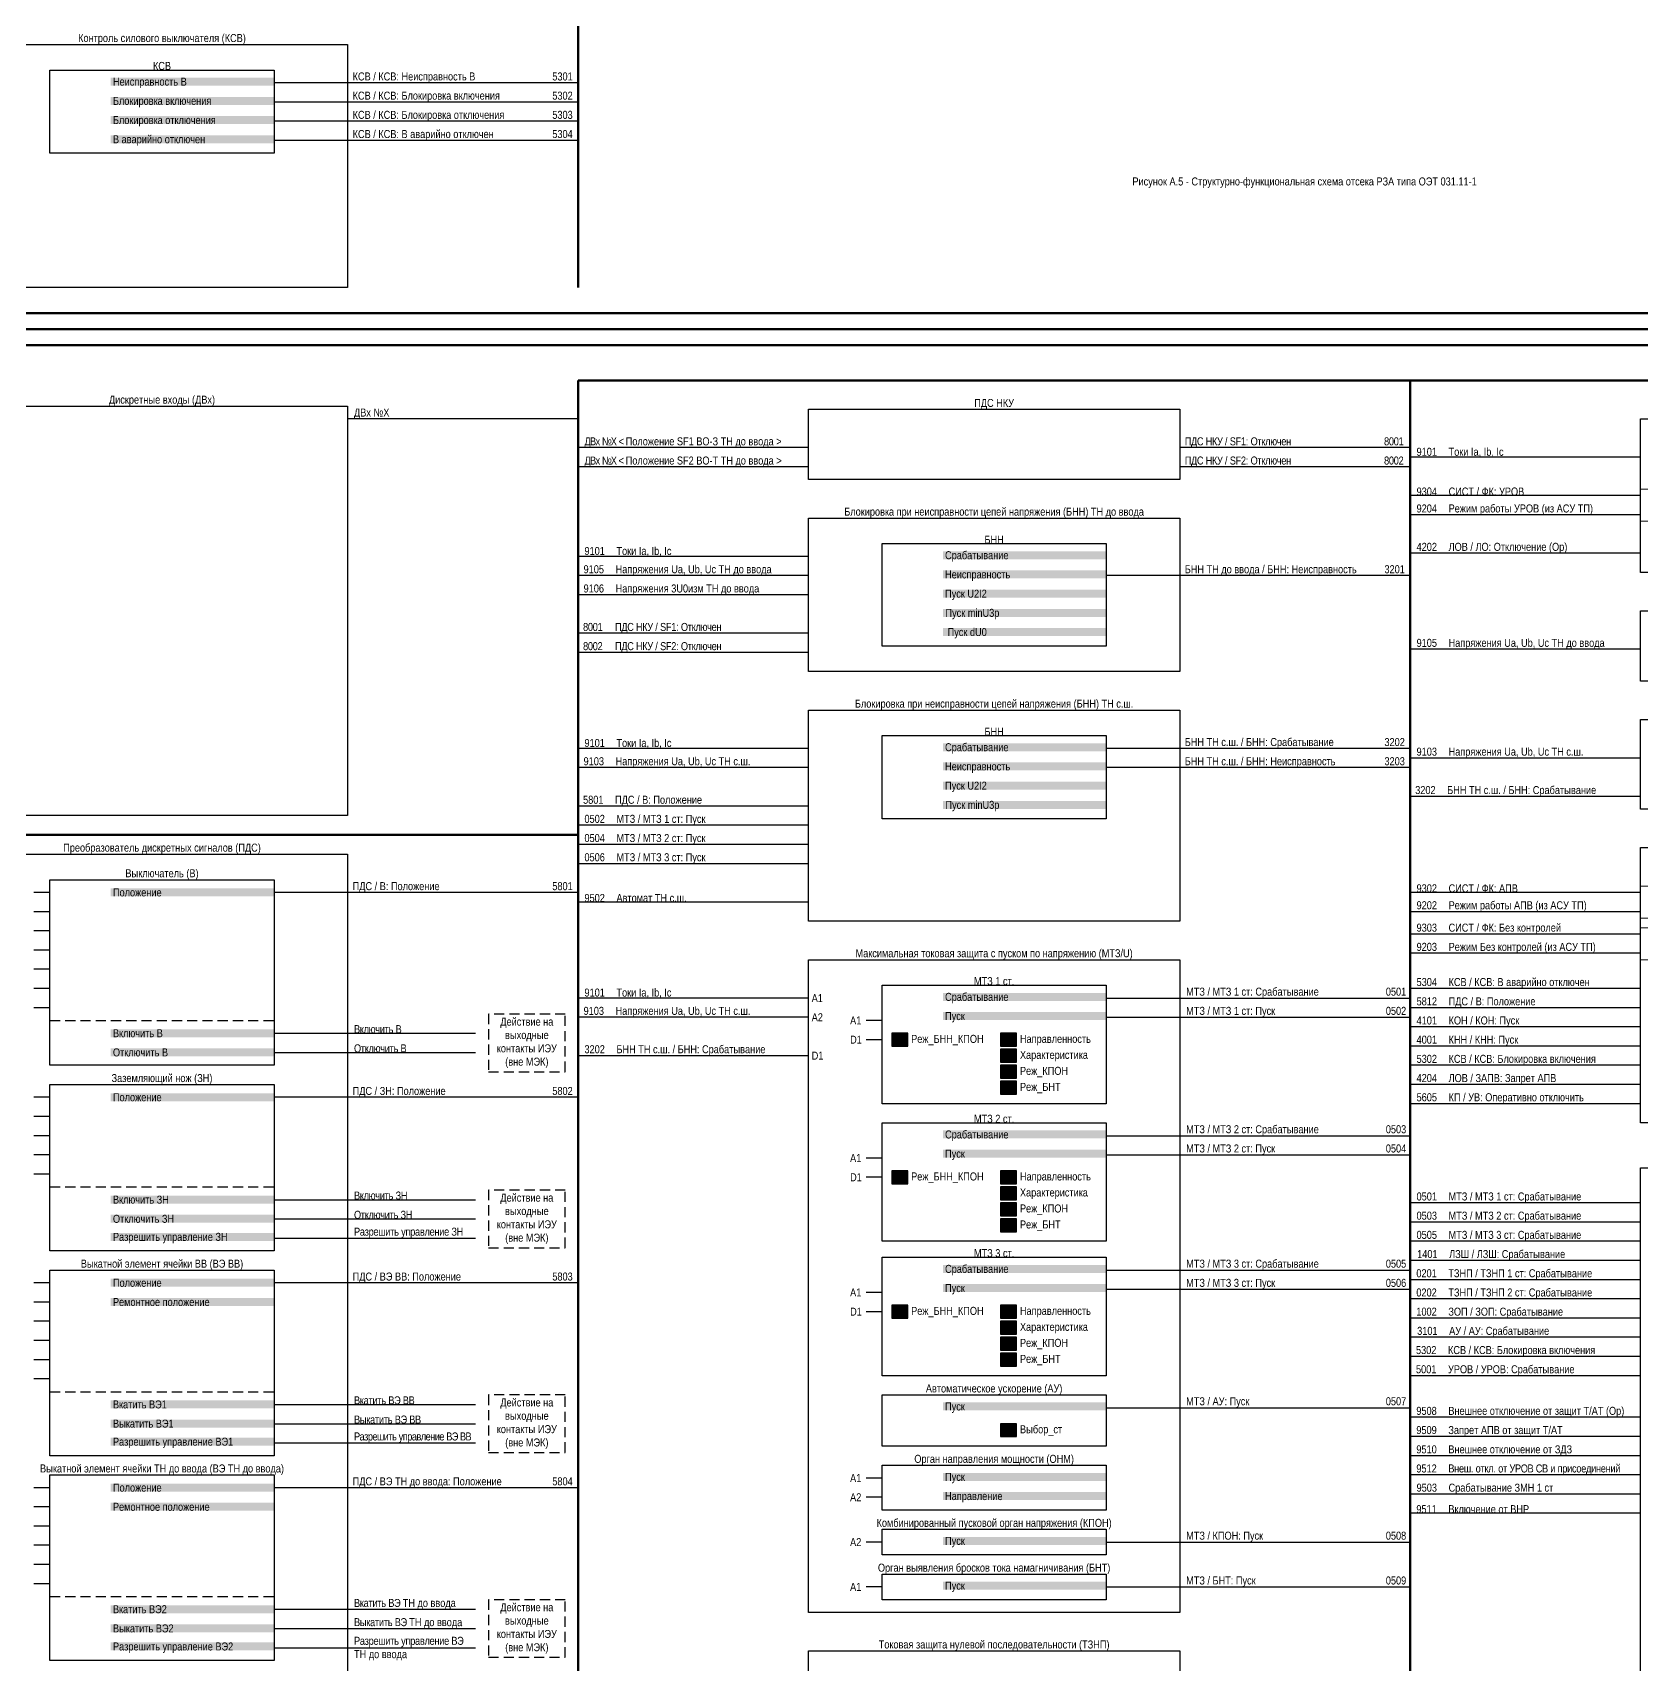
# Model space of a CAD drawing. Header units: millimetres. Extents: x 2179 to 12176, y -20554 to -12004.
# Drawn here: x 3894 to 4396, y -16766 to -16256 of the extents above; entities that cross this region are included whole.
import ezdxf
from ezdxf.enums import TextEntityAlignment as Align

# ---------------------------------------------------------------- set-up
doc = ezdxf.new("R2010")
doc.units = ezdxf.units.MM
doc.linetypes.add('HIDDEN2', pattern=[4.7625, 3.175, -1.5875])
for name, color, linetype, lineweight in [('GOOSE', 224, 'Continuous', 30), ('MMS', 190, 'Continuous', 30), ('Внутренняя шина', 4, 'Continuous', 70), ('Вход-Аналоги', 5, 'Continuous', 30), ('Линии связи', 75, 'Continuous', 30), ('Основная', 7, 'Continuous', 30), ('Сигналы внутр.', 13, 'Continuous', 30), ('Тонкая', 7, 'Continuous', 13), ('Цепи внешние', 134, 'Continuous', 30)]:
    doc.layers.add(name, color=color, linetype=linetype, lineweight=lineweight)
doc.layers.add('Рамка внешняя', color=8, linetype='Continuous', lineweight=40, plot=False)
doc.styles.add('2.5_Gost_RD', font='ARIALN.TTF', dxfattribs={"height": 2.5})
doc.styles.add('Narrow', font='ARIALN.TTF')
doc.styles.add('Табл дан', font='ARIALN.TTF')

# ---------------------------------------------------------------- blocks, each defined once
blk = doc.blocks.new('*U90')
blk.add_lwpolyline([(0, 0), (1189, 0), (1189, 841), (0, 841)], close=True)
at = {"lineweight": 50}
blk.add_lwpolyline([(20, 836), (1184, 836), (1184, 5), (20, 5)], close=True, dxfattribs=at)
at = {"style": '2.5_Gost_RD', "flags": 8}
blk.add_attdef('ФОРМАТ', text='', height=2.5, dxfattribs=at).set_placement((1134, 4), align=Align.TOP_LEFT)
blk = doc.blocks.new('SW.3')
at = {"true_color": 0xadddf7}
h = blk.add_hatch(color=141, dxfattribs=at)
h.dxf.hatch_style = 1
h.paths.add_polyline_path([(5, 2), (0, 2), (0, -2), (5, -2)])
blk.add_lwpolyline([(5, 2), (0, 2), (0, -2), (5, -2)], close=True)
for points in [[(2, 1), (1, 1)], [(1, 0), (2, 0)], [(3, 0), (2, 1)], [(4, 0), (3, 0)], [(2, -1), (1, -1)]]:
    blk.add_lwpolyline(points)
blk = doc.blocks.new('SW.2')
at = {"true_color": 0xadddf7}
h = blk.add_hatch(color=141, dxfattribs=at)
h.dxf.hatch_style = 1
h.paths.add_polyline_path([(5, 2), (0, 2), (0, -2), (5, -2)])
blk.add_lwpolyline([(5, 2), (0, 2), (0, -2), (5, -2)], close=True)
for points in [[(1, 0), (2, 0)], [(2, 0), (3, 1)], [(3, 0), (4, 0)]]:
    blk.add_lwpolyline(points)

msp = doc.modelspace()

# ---------------------------------------------------------------- linework, layer by layer
at = {"layer": 'Внутренняя шина'}
for points in [[(4064, -16336), (4064, -15524)], [(4064, -16365), (4778, -16365)], [(4064, -17177), (4064, -16365)], [(4324, -17097), (4324, -16365)], [(3804, -16507), (4064, -16507)]]:
    msp.add_lwpolyline(points, dxfattribs=at)
at = {"layer": 'Линии связи'}
for points in [[(4064, -16272), (3969, -16272)], [(4064, -16278), (3969, -16278)], [(4064, -16284), (3969, -16284)], [(4064, -16290), (3969, -16290)], [(4324, -16386), (4252, -16386)], [(4324, -16392), (4252, -16392)], [(4396, -16389), (4324, -16389)], [(4396, -16401), (4324, -16401)], [(4396, -16407), (4324, -16407)], [(4136, -16426), (4064, -16426)], [(4324, -16426), (4229, -16426)], [(4136, -16432), (4064, -16432)], [(4136, -16444), (4064, -16444)], [(4396, -16449), (4324, -16449)], [(4136, -16450), (4064, -16450)], [(4324, -16480), (4229, -16480)], [(4396, -16483), (4324, -16483)], [(4136, -16486), (4064, -16486)], [(4324, -16486), (4229, -16486)], [(4396, -16495), (4324, -16495)], [(4064, -16525), (3969, -16525)], [(4396, -16525), (4324, -16525)], [(4396, -16531), (4324, -16531)], [(4396, -16538), (4324, -16538)], [(4396, -16544), (4324, -16544)], [(4396, -16555), (4324, -16555)], [(4229, -16558), (4324, -16558)], [(4396, -16561), (4324, -16561)], [(4136, -16564), (4064, -16564)], [(4229, -16564), (4324, -16564)], [(3969, -16569), (4032, -16569)], [(4396, -16567), (4324, -16567)], [(3969, -16575), (4032, -16575)], [(4136, -16576), (4064, -16576)], [(4396, -16573), (4324, -16573)], [(4396, -16579), (4324, -16579)], [(4396, -16585), (4324, -16585)], [(4064, -16589), (3969, -16589)], [(4396, -16591), (4324, -16591)], [(4229, -16601), (4324, -16601)], [(4229, -16607), (4324, -16607)], [(3969, -16621), (4032, -16621)], [(4396, -16622), (4324, -16622)], [(3969, -16627), (4032, -16627)], [(4396, -16628), (4324, -16628)], [(3969, -16633), (4032, -16633)], [(4396, -16634), (4324, -16634)], [(4229, -16643), (4324, -16643)], [(4396, -16640), (4324, -16640)], [(4064, -16647), (3969, -16647)], [(4396, -16646), (4324, -16646)], [(4229, -16649), (4324, -16649)], [(4396, -16652), (4324, -16652)], [(4396, -16658), (4324, -16658)], [(4396, -16664), (4324, -16664)], [(4396, -16670), (4324, -16670)], [(4396, -16676), (4324, -16676)], [(3969, -16685), (4032, -16685)], [(4229, -16686), (4324, -16686)], [(4396, -16689), (4324, -16689)], [(3969, -16691), (4032, -16691)], [(3969, -16697), (4032, -16697)], [(4396, -16695), (4324, -16695)], [(4396, -16701), (4324, -16701)], [(4396, -16707), (4324, -16707)], [(4064, -16711), (3969, -16711)], [(4396, -16713), (4324, -16713)], [(4396, -16719), (4324, -16719)], [(4229, -16728), (4324, -16728)], [(4229, -16742), (4324, -16742)], [(3969, -16749), (4032, -16749)], [(3969, -16755), (4032, -16755)], [(3969, -16761), (4032, -16761)]]:
    msp.add_lwpolyline(points, dxfattribs=at)
at = {"layer": 'Линии связи', "ltscale": 0.5}
for points in [[(4064, -16377), (3992, -16377)], [(4136, -16386), (4064, -16386)], [(4136, -16392), (4064, -16392)], [(4396, -16419), (4324, -16419)], [(4136, -16420), (4064, -16420)], [(4136, -16480), (4064, -16480)], [(4136, -16498), (4064, -16498)], [(4136, -16504), (4064, -16504)], [(4136, -16510), (4064, -16510)], [(4136, -16516), (4064, -16516)], [(4136, -16528), (4064, -16528)], [(4136, -16558), (4064, -16558)]]:
    msp.add_lwpolyline(points, dxfattribs=at)
at = {"layer": 'Основная', "linetype": 'HIDDEN2'}
for p, q in [((3899, -16565), (3969, -16565)), ((3899, -16617), (3969, -16617)), ((3899, -16681), (3969, -16681)), ((3899, -16745), (3969, -16745))]:
    msp.add_line(p, q, dxfattribs=at)
at = {"layer": 'Основная'}
for points in [[(3876, -16260), (3992, -16260), (3992, -16336), (3876, -16336)], [(3899, -16268), (3969, -16268), (3969, -16294), (3899, -16294)], [(3876, -16373), (3992, -16373), (3992, -16501), (3876, -16501)], [(4136, -16374), (4252, -16374), (4252, -16396), (4136, -16396)], [(4396, -16377), (4512, -16377), (4512, -16425), (4396, -16425)], [(4136, -16408), (4252, -16408), (4252, -16456), (4136, -16456)], [(4159, -16416), (4229, -16416), (4229, -16448), (4159, -16448)], [(4396, -16437), (4512, -16437), (4512, -16459), (4396, -16459)], [(4136, -16468), (4252, -16468), (4252, -16534), (4136, -16534)], [(4396, -16471), (4512, -16471), (4512, -16499), (4396, -16499)], [(4159, -16476), (4229, -16476), (4229, -16502), (4159, -16502)], [(3876, -16513), (3992, -16513), (3992, -16825), (3876, -16825)], [(4396, -16511), (4512, -16511), (4512, -16597), (4396, -16597)], [(3899, -16521), (3969, -16521), (3969, -16579), (3899, -16579)], [(4136, -16546), (4252, -16546), (4252, -16750), (4136, -16750)], [(4159, -16554), (4229, -16554), (4229, -16591), (4159, -16591)], [(3899, -16585), (3969, -16585), (3969, -16637), (3899, -16637)], [(4159, -16597), (4229, -16597), (4229, -16634), (4159, -16634)], [(4396, -16611), (4512, -16611), (4512, -16882), (4396, -16882)], [(3899, -16643), (3969, -16643), (3969, -16701), (3899, -16701)], [(4159, -16639), (4229, -16639), (4229, -16676), (4159, -16676)], [(4159, -16682), (4229, -16682), (4229, -16698), (4159, -16698)], [(4159, -16704), (4229, -16704), (4229, -16718), (4159, -16718)], [(3899, -16707), (3969, -16707), (3969, -16765), (3899, -16765)], [(4159, -16724), (4229, -16724), (4229, -16732), (4159, -16732)], [(4159, -16738), (4229, -16738), (4229, -16746), (4159, -16746)], [(4136, -16762), (4252, -16762), (4252, -16902), (4136, -16902)]]:
    msp.add_lwpolyline(points, close=True, dxfattribs=at)
for points in [[(3899, -16525), (3894, -16525)], [(3899, -16531), (3894, -16531)], [(3899, -16537), (3894, -16537)], [(3899, -16543), (3894, -16543)], [(3899, -16549), (3894, -16549)], [(3899, -16555), (3894, -16555)], [(3899, -16561), (3894, -16561)], [(4159, -16565), (4154, -16565)], [(4159, -16571), (4154, -16571)], [(3899, -16589), (3894, -16589)], [(3899, -16595), (3894, -16595)], [(3899, -16601), (3894, -16601)], [(3899, -16607), (3894, -16607)], [(4159, -16608), (4154, -16608)], [(3899, -16613), (3894, -16613)], [(4159, -16614), (4154, -16614)], [(3899, -16647), (3894, -16647)], [(3899, -16653), (3894, -16653)], [(4159, -16650), (4154, -16650)], [(4159, -16656), (4154, -16656)], [(3899, -16659), (3894, -16659)], [(3899, -16665), (3894, -16665)], [(3899, -16671), (3894, -16671)], [(3899, -16677), (3894, -16677)], [(4159, -16708), (4154, -16708)], [(3899, -16711), (3894, -16711)], [(4159, -16714), (4154, -16714)], [(3899, -16717), (3894, -16717)], [(3899, -16723), (3894, -16723)], [(3899, -16729), (3894, -16729)], [(4159, -16728), (4154, -16728)], [(3899, -16735), (3894, -16735)], [(3899, -16741), (3894, -16741)], [(4159, -16742), (4154, -16742)]]:
    msp.add_lwpolyline(points, dxfattribs=at)
at = {"layer": 'Основная', "linetype": 'HIDDEN2'}
for points in [[(4036, -16581), (4060, -16581), (4060, -16563), (4036, -16563)], [(4036, -16636), (4060, -16636), (4060, -16618), (4036, -16618)], [(4036, -16700), (4060, -16700), (4060, -16682), (4036, -16682)], [(4036, -16764), (4060, -16764), (4060, -16746), (4036, -16746)]]:
    msp.add_lwpolyline(points, close=True, dxfattribs=at)
at = {"layer": 'Тонкая'}
for points in [[(4396, -16399), (4402, -16399), (4402, -16409), (4396, -16409)], [(4396, -16523), (4402, -16523), (4402, -16533), (4396, -16533)], [(4396, -16536), (4402, -16536), (4402, -16546), (4396, -16546)]]:
    msp.add_lwpolyline(points, close=True, dxfattribs=at)

# ---------------------------------------------------------------- block references
at = {"layer": 'Основная'}
for name, p in [('SW.3', (4162, -16571)), ('SW.3', (4196, -16571)), ('SW.3', (4196, -16576)), ('SW.2', (4196, -16581)), ('SW.2', (4196, -16586)), ('SW.3', (4162, -16614)), ('SW.3', (4196, -16614)), ('SW.3', (4196, -16619)), ('SW.2', (4196, -16624)), ('SW.2', (4196, -16629)), ('SW.3', (4162, -16656)), ('SW.3', (4196, -16656)), ('SW.3', (4196, -16661)), ('SW.2', (4196, -16666)), ('SW.2', (4196, -16671)), ('SW.3', (4196, -16693))]:
    msp.add_blockref(name, p, dxfattribs=at)
at = {"layer": 'Рамка внешняя'}
for p in [(3683, -16349), (3683, -17190)]:
    msp.add_blockref('*U90', p, dxfattribs=at)

# ---------------------------------------------------------------- texts
at = {"layer": 'GOOSE', "char_height": 2.5, "attachment_point": 7, "style": 'Narrow'}
for s, insert, width in [('9502^IАвтомат ТН с.ш.', (4066, -16528), 48), ('9508^IВнешнее отключение от защит Т/АТ (Op)', (4325.93, -16689), 73.0735), ('\\pt10;9509^IЗапрет АПВ от защит Т/АТ', (4325.93, -16695), 73.0735), ('9510^IВнешнее отключение от ЗДЗ', (4325.93, -16701), 73.0735), ('9512^I{\\T0.95;Внеш. откл. от УРОВ СВ и присоединений}', (4325.93, -16707), 73.0735), ('9503^IСрабатывание {\\A1;ЗМН 1 ст}', (4326, -16713), 48), ('\\pt10;9511^IВключение от ВНР', (4325.93, -16719), 73.0735)]:
    msp.add_mtext(s, dxfattribs=dict(at, insert=insert, width=width))
at = {"layer": 'MMS', "char_height": 2.5, "attachment_point": 7, "style": 'Narrow'}
for s, insert, width in [('9304^IСИСТ / ФК: УРОВ', (4326, -16401), 48), ('9204^IРежим работы УРОВ (из АСУ ТП)', (4326, -16407), 70), ('9302^IСИСТ / ФК: АПВ', (4326, -16525), 48), ('9202^IРежим работы АПВ (из АСУ ТП)', (4326, -16531), 70), ('9303^IСИСТ / ФК: Без контролей', (4326, -16538), 67), ('9203^IРежим Без контролей (из АСУ ТП)', (4326, -16544), 67)]:
    msp.add_mtext(s, dxfattribs=dict(at, insert=insert, width=width))
at = {"layer": 'Вход-Аналоги', "char_height": 2.5, "attachment_point": 7, "style": 'Narrow'}
for s, insert, width in [('9101^IТоки Ia, Ib, Ic', (4326, -16389), 48), ('9101^IТоки Ia, Ib, Ic', (4066, -16420), 48), ('9105^IНапряжения Ua, Ub, Uc ТН до ввода', (4065.73, -16426), 70.2651), ('9106^IНапряжения 3U0изм ТН до ввода', (4065.73, -16432), 70.2651), ('9105^IНапряжения Ua, Ub, Uc ТН до ввода', (4326, -16449), 70), ('9101^IТоки Ia, Ib, Ic', (4066, -16480), 48), ('9103^IНапряжения Ua, Ub, Uc ТН с.ш.', (4326, -16483), 58), ('9103^IНапряжения Ua, Ub, Uc ТН с.ш.', (4065.73, -16486), 53.2651), ('9101^IТоки Ia, Ib, Ic', (4066, -16558), 48), ('9103^IНапряжения Ua, Ub, Uc ТН с.ш.', (4065.73, -16564), 53.2651)]:
    msp.add_mtext(s, dxfattribs=dict(at, insert=insert, width=width))
at = {"layer": 'Основная', "style": 'Табл дан'}
for s, p in [('A1', (4137, -16558)), ('A2', (4137, -16564)), ('A1', (4149, -16565)), ('D1', (4149, -16571)), ('Реж_БНН_КПОН', (4168.07, -16570.75)), ('Направленность', (4202.07, -16570.75)), ('D1', (4137, -16576)), ('Характеристика', (4202.07, -16575.75)), ('Реж_КПОН', (4202.07, -16580.75)), ('Реж_БНТ', (4202.07, -16585.75)), ('A1', (4149, -16608)), ('D1', (4149, -16614)), ('Реж_БНН_КПОН', (4168.07, -16613.75)), ('Направленность', (4202.07, -16613.75)), ('Характеристика', (4202.07, -16618.75)), ('Реж_КПОН', (4202.07, -16623.75)), ('Реж_БНТ', (4202.07, -16628.75)), ('A1', (4149, -16650)), ('D1', (4149, -16656)), ('Реж_БНН_КПОН', (4168.07, -16655.75)), ('Направленность', (4202.07, -16655.75)), ('Характеристика', (4202.07, -16660.75)), ('Реж_КПОН', (4202.07, -16665.75)), ('Реж_БНТ', (4202.07, -16670.75)), ('Выбор_ст', (4202.07, -16692.75)), ('A1', (4149, -16708)), ('A2', (4149, -16714)), ('A2', (4149, -16728)), ('A1', (4149, -16742))]:
    msp.add_text(s, height=2.5, dxfattribs=at).set_placement(p, align=Align.MIDDLE_LEFT)
at = {"layer": 'Основная', "char_height": 2.5, "style": 'Narrow'}
for s, insert, width, attachment_point in [('Контроль силового выключателя (КСВ)', (3934, -16260), 116, 8), ('КСВ', (3934, -16268), 70, 8), ('\\pt55;Рисунок А.5 - Структурно-функциональная схема отсека РЗА типа ОЭТ 031.11-1', (4291, -16304.81), 974, 8), ('Дискретные входы (ДВх)', (3934, -16373), 116, 8), ('ПДС НКУ', (4194, -16374), 116, 8), ('Блокировка при неисправности цепей напряжения (БНН) ТН до ввода', (4194, -16408), 116, 8), ('\\A1;БНН', (4194, -16416), 70, 8), ('Блокировка при неисправности цепей напряжения (БНН) ТН с.ш.', (4194, -16468), 116, 8), ('\\A1;БНН', (4194, -16476), 70, 8), ('Преобразователь дискретных сигналов (ПДС)', (3934, -16513), 116, 8), ('Выключатель (В)', (3934, -16521), 70, 8), ('Максимальная токовая защита с пуском по напряжению (МТЗ/U)', (4194, -16546), 116, 8), ('\\A1;МТЗ 1 ст.', (4194, -16554), 70, 8), ('Действие на выходные контакты ИЭУ (вне МЭК)', (4048, -16572), 24, 5), ('Заземляющий нож (ЗН)', (3934, -16585), 70, 8), ('\\A1;МТЗ 2 ст.', (4194, -16597), 70, 8), ('Действие на выходные контакты ИЭУ (вне МЭК)', (4048, -16627), 24, 5), ('\\A1;МТЗ 3 ст.', (4194, -16639), 70, 8), ('Выкатной элемент ячейки ВВ (ВЭ ВВ)', (3934, -16643), 70, 8), ('Автоматическое ускорение (АУ)', (4194, -16682), 70, 8), ('Действие на выходные контакты ИЭУ (вне МЭК)', (4048, -16691), 24, 5), ('Выкатной элемент ячейки ТН до ввода (ВЭ ТН до ввода)', (3934, -16707), 84, 8), ('Орган направления мощности (ОНМ)', (4194, -16704), 70, 8), ('Комбинированный пусковой орган напряжения (КПОН)', (4194, -16724), 82, 8), ('Орган выявления бросков тока намагничивания (БНТ)', (4194, -16738), 82, 8), ('Действие на выходные контакты ИЭУ (вне МЭК)', (4048, -16755), 24, 5), ('Токовая защита нулевой последовательности (ТЗНП)', (4194, -16762), 116, 8)]:
    msp.add_mtext(s, dxfattribs=dict(at, insert=insert, width=width, attachment_point=attachment_point))
at = {"layer": 'Основная', "char_height": 2.5, "width": 51, "attachment_point": 4, "style": 'Narrow', "bg_fill": 1, "box_fill_scale": 1, "bg_fill_color": 9, "bg_fill_transparency": 0}
for s, insert in [('\\pl0.67568;Неисправность В', (3918, -16272)), ('\\pl0.67568;Блокировка включения', (3918, -16278)), ('\\pl0.67568;Блокировка отключения', (3918, -16284)), ('\\pl0.67568;В аварийно отключен', (3918, -16290)), ('\\pl0.67568;Срабатывание', (4178, -16419.99)), ('\\pl0.67568;Неисправность', (4178, -16425.99)), ('\\pl0.67568;Пуск U2I2', (4178, -16432)), (' Пуск {\\A1;minU3p}', (4178, -16438)), ('\\pl0.67568; Пуск {\\A1;dU0}', (4178, -16444)), ('\\pl0.67568;Срабатывание', (4178, -16479.99)), ('\\pl0.67568;Неисправность', (4178, -16485.99)), ('\\pl0.67568;Пуск U2I2', (4178, -16492)), (' Пуск {\\A1;minU3p}', (4178, -16498)), ('\\pl0.67568;Положение', (3918, -16525)), ('\\pl0.67568;Срабатывание', (4178, -16558)), ('\\pl0.67568;Пуск', (4178, -16564)), ('\\pl0.67568;Включить В', (3918, -16569)), ('\\pl0.67568;Отключить В', (3918, -16575)), ('\\pl0.67568;Положение', (3918, -16589)), ('\\pl0.67568;Срабатывание', (4178, -16601)), ('\\pl0.67568;Пуск', (4178, -16607)), ('\\pl0.67568;Включить ЗН', (3918, -16621)), ('\\pl0.67568;Отключить ЗН', (3918, -16627)), ('\\pl0.67568;Разрешить управление ЗН', (3918, -16633)), ('\\pl0.67568;Срабатывание', (4178, -16643)), ('\\pl0.67568;Положение', (3918, -16647)), ('\\pl0.67568;Пуск', (4178, -16649)), ('\\pl0.67568;Ремонтное положение', (3918, -16653)), ('\\pl0.67568;Вкатить ВЭ1', (3918, -16685)), ('\\pl0.67568;Пуск', (4178, -16686)), ('\\pl0.67568;Выкатить ВЭ1', (3918, -16691)), ('\\pl0.67568;Разрешить управление ВЭ1', (3918, -16697)), ('\\pl0.67568;Пуск', (4178, -16708)), ('\\pl0.67568;Положение', (3918, -16711)), ('\\pl0.67568;Направление', (4178, -16714)), ('\\pl0.67568;Ремонтное положение', (3918, -16717)), ('\\pl0.67568;Пуск', (4178, -16728)), ('\\pl0.67568;Пуск', (4178, -16742)), ('\\pl0.67568;Вкатить ВЭ2', (3918, -16749)), ('\\pl0.67568;Выкатить ВЭ2', (3918, -16755)), ('\\pl0.67568;Разрешить управление ВЭ2', (3918, -16761))]:
    msp.add_mtext(s, dxfattribs=dict(at, insert=insert))
at = {"layer": 'Сигналы внутр.', "char_height": 2.5, "attachment_point": 7}
for s, insert, width, style in [('КСВ / КСВ: Неисправность В^I^I^I   5301', (3993.57, -16272), 71.43, 'Табл дан'), ('КСВ / КСВ: Блокировка включения^I^I   5302', (3993.57, -16278), 71.43, 'Табл дан'), ('КСВ / КСВ: Блокировка отключения^I^I   5303^I', (3993.57, -16284), 71.43, 'Табл дан'), ('КСВ / КСВ: В аварийно отключен^I^I   5304', (3993.57, -16290), 70.43, 'Табл дан'), ('ДВх №X', (3994, -16377), 58, 'Narrow'), ('{\\T0.9;ДВх №X < }Положение SF1 ВО-З ТН до ввода >', (4066, -16386), 70, 'Narrow'), ('{\\T0.95;ПДС НКУ / SF1: Отключен^I^I   ^I   8001}', (4253.57, -16386), 70.43, 'Табл дан'), ('{\\T0.9;ДВх №X < }Положение SF2 ВО-Т ТН до ввода >', (4066, -16392), 70, 'Narrow'), ('{\\T0.95;ПДС НКУ / SF2: Отключен^I^I   ^I   8002}', (4253.57, -16392), 70.43, 'Табл дан'), ('БНН ТН до ввода / БНН: Неисправность^I   3201^I', (4253.57, -16426), 70.43, 'Табл дан'), ('{\\T0.95;8001^IПДС НКУ / SF1: Отключен}', (4065.57, -16444), 58.43, 'Табл дан'), ('{\\T0.95;8002^IПДС НКУ / SF2: Отключен}', (4065.57, -16450), 58.43, 'Табл дан'), ('БНН ТН с.ш. / БНН: Срабатывание^I^I   3202^I', (4253.57, -16480), 70.43, 'Табл дан'), ('БНН ТН с.ш. / БНН: Неисправность^I^I   3203^I', (4253.57, -16486), 70.43, 'Табл дан'), ('5801^IПДС / В: Положение', (4065.57, -16498), 41, 'Табл дан'), ('3202^IБНН ТН с.ш. / БНН: Срабатывание', (4325.57, -16495), 58.43, 'Табл дан'), ('0502^IМТЗ / {\\A1;МТЗ 1 ст: Пуск}', (4066, -16504), 58, 'Narrow'), ('0504^IМТЗ / {\\A1;МТЗ 2 ст: Пуск}', (4066, -16510), 58, 'Narrow'), ('0506^IМТЗ / {\\A1;МТЗ 3 ст: Пуск}', (4066, -16516), 58, 'Narrow'), ('ПДС / В: Положение^I^I^I^I   5801^I', (3993.57, -16525), 70.43, 'Табл дан'), ('5304^IКСВ / КСВ: В аварийно отключен', (4326, -16555), 70, 'Narrow'), ('МТЗ / {\\A1;МТЗ 1 ст: Срабатывание^I^I   }0501^I', (4254, -16558), 70, 'Табл дан'), ('МТЗ / {\\A1;МТЗ 1 ст: Пуск^I^I^I^I   }0502^I', (4254, -16564), 70, 'Табл дан'), ('5812^IПДС / В: Положение', (4326, -16561), 63, 'Narrow'), ('4101^IКОН / КОН: Пуск', (4326, -16567), 48, 'Narrow'), ('4001^IКНН / КНН: Пуск', (4326, -16573), 63, 'Narrow'), ('3202^IБНН ТН с.ш. / БНН: Срабатывание', (4066, -16576), 70, 'Narrow'), ('5302^IКСВ / КСВ: Блокировка включения', (4326, -16579), 63, 'Narrow'), ('4204^IЛОВ / ЗАПВ: Запрет АПВ', (4326, -16585), 70, 'Narrow'), ('ПДС / ЗН: Положение^I^I^I^I   5802^I', (3993.57, -16589), 70.43, 'Табл дан'), ('5605^IКП / УВ: Оперативно отключить', (4326, -16591), 70, 'Narrow'), ('МТЗ / {\\A1;МТЗ 2 ст: Срабатывание^I^I   }0503^I', (4254, -16601), 70, 'Табл дан'), ('МТЗ / {\\A1;МТЗ 2 ст: Пуск^I^I^I^I   }0504^I', (4254, -16607), 70, 'Табл дан'), ('0501^IМТЗ / {\\A1;МТЗ 1 ст: Срабатывание}', (4326, -16622), 70, 'Табл дан'), ('0503^IМТЗ / {\\A1;МТЗ 2 ст: Срабатывание}', (4326, -16628), 70, 'Табл дан'), ('0505^IМТЗ / {\\A1;МТЗ 3 ст: Срабатывание}', (4326, -16634), 70, 'Табл дан'), ('1401^IЛЗШ / ЛЗШ: Срабатывание', (4326.18, -16640), 49, 'Табл дан'), ('МТЗ / {\\A1;МТЗ 3 ст: Срабатывание^I^I   }0505^I', (4254, -16643), 70, 'Табл дан'), ('0201^IТЗНП / {\\A1;ТЗНП 1 ст: }Срабатывание', (4325.93, -16646), 70.0735, 'Narrow'), ('ПДС / ВЭ ВВ: Положение^I^I^I   5803^I', (3993.57, -16647), 70.43, 'Табл дан'), ('МТЗ / {\\A1;МТЗ 3 ст: Пуск^I^I^I^I   }0506^I', (4254, -16649), 70, 'Табл дан'), ('0202^IТЗНП / {\\A1;ТЗНП 2 ст: }Срабатывание', (4325.93, -16652), 70.0735, 'Narrow'), ('1002^IЗОП / ЗОП: Срабатывание', (4325.93, -16658), 48, 'Narrow'), ('3101^IАУ / АУ: Срабатывание', (4326.18, -16664), 49, 'Табл дан'), ('5302^IКСВ / КСВ: Блокировка включения', (4325.82, -16670), 63, 'Narrow'), ('5001^IУРОВ / УРОВ: Срабатывание', (4325.82, -16676), 63, 'Narrow'), ('МТЗ / АУ: Пуск^I^I^I^I   ^I   0507^I', (4254, -16686), 70, 'Табл дан'), ('ПДС / ВЭ ТН до ввода: Положение^I^I   5804', (3993.57, -16711), 70.43, 'Табл дан'), ('МТЗ / КПОН: Пуск^I^I^I^I   0508^I', (4254, -16728), 70, 'Табл дан'), ('МТЗ / БНТ: Пуск^I^I^I^I   0509^I', (4254, -16742), 70, 'Табл дан')]:
    msp.add_mtext(s, dxfattribs=dict(at, insert=insert, width=width, style=style))
at = {"layer": 'Сигналы внутр.', "ltscale": 0.5, "insert": (4326, -16419), "char_height": 2.5, "width": 58, "attachment_point": 7, "style": 'Narrow'}
msp.add_mtext('4202^IЛОВ / ЛО: Отключение (Op)', dxfattribs=at)
at = {"layer": 'Цепи внешние', "ltscale": 0.5, "insert": (3994, -16279), "char_height": 2.5, "width": 71, "attachment_point": 7, "style": 'Narrow'}
msp.add_mtext('^I^I^I^I^I^I ', dxfattribs=at)
at = {"layer": 'Цепи внешние', "char_height": 2.5, "width": 71, "attachment_point": 7, "style": 'Табл дан'}
for s, insert in [('{\\T0.95;Включить В}', (3994, -16569)), ('{\\T0.95;Отключить В}', (3994, -16575)), ('{\\T0.95;Включить ЗН}', (3994, -16621)), ('{\\T0.95;Отключить ЗН}', (3994, -16627)), ('{\\T0.95;Разрешить управление ЗН}', (3994, -16633)), ('{\\T0.95;Вкатить ВЭ ВВ}', (3994, -16685)), ('{\\T0.95;Выкатить ВЭ ВВ}', (3994, -16691)), ('{\\T0.9;Разрешить управление ВЭ ВВ}', (3994, -16697)), ('{\\T0.95;Вкатить ВЭ }ТН до ввода', (3994, -16749)), ('{\\T0.95;Выкатить ВЭ }ТН до ввода', (3994, -16755)), ('{\\T0.95;Разрешить управление ВЭ ^J}ТН до ввода', (3994, -16765))]:
    msp.add_mtext(s, dxfattribs=dict(at, insert=insert))

doc.saveas('drawing.dxf')
